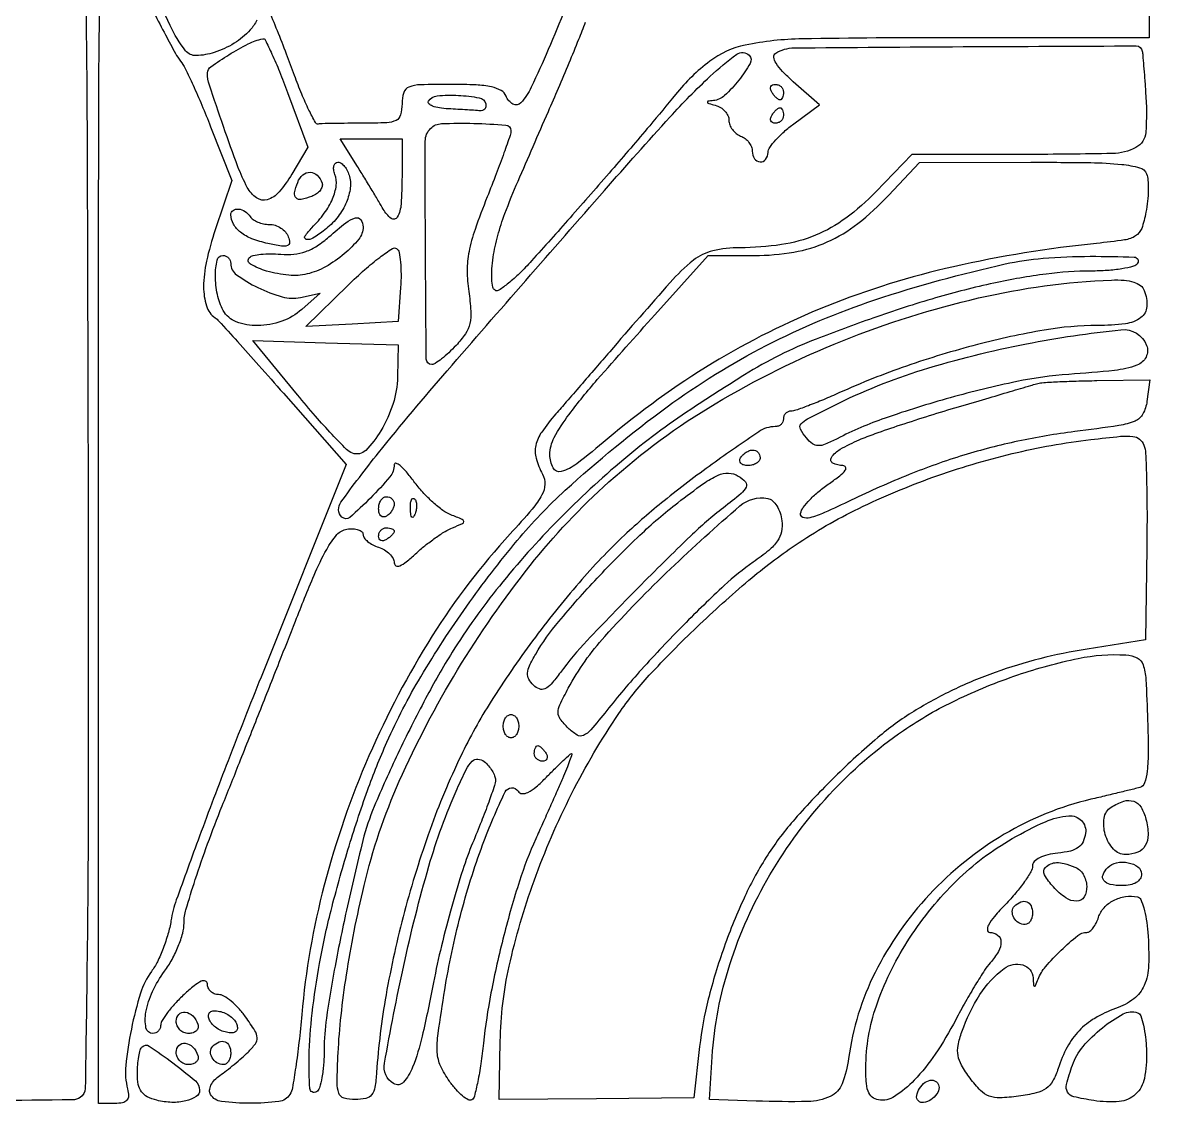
# Model space of a CAD drawing. Extents: x 24 to 1546, y 0 to 2379.
# Drawn here: x 1002.3 to 1147.7, y 577.5 to 716.9 of the extents above; entities that cross this region are included whole.
import ezdxf

# ---------------------------------------------------------------- set-up
doc = ezdxf.new("R2010")
doc.units = 0
doc.header["$MEASUREMENT"] = 0
doc.layers.get('0').update_dxf_attribs({"linetype": 'CONTINUOUS'})

msp = doc.modelspace()

# ---------------------------------------------------------------- linework, layer by layer
for points in [[(669.79548, 1002.302636, -0.00002), (669.596685, 899.530331, -0.000025), (669.388942, 796.915146, -0.198373)], [(1448.971655, 720.569876, -0.000031), (1448.986281, 846.00559, -0.414161)], [(1010.273355, 725.431905, -0.004219), (1010.527159, 705.091334, -0.000483), (1010.668001, 659.258202, -0.000687), (1010.696658, 620.109264, -0.002945), (1010.544183, 596.772065, -0.000817), (1010.307211, 579.916528, -0.252289), (1009.668001, 578.773652, -0.139736), (1008.644128, 578.469337, -0.00019), (987.913413, 578.244391, -0.001588), (964.650721, 578.074686, -0.000976), (937.25, 578.015313, -0.000438), (892.915979, 578.044662, -0.005704), (876.426587, 578.258175, -0.006876)], [(1019.146524, 718.194398, 0.005084), (1020.618222, 715.346321, 0.00418), (1021.896592, 712.980888, 0.037958), (1022.538835, 712, -0.04948), (1023.136553, 711.039625, -0.006749), (1024.154047, 708.902428, -0.00771), (1025.289593, 706.328011, -0.006442), (1026.417484, 703.561455), (1029.142535, 696.622911), (1027.007152, 690.301146, 0.026814), (1025.877978, 686.254759, 0.0541), (1025.513548, 682.967929, 0.075469), (1025.880175, 680.51425, 0.166281), (1026.980812, 679, -0.05468), (1027.463494, 678.574962, -0.000922), (1029.85209, 675.94702, -0.002355), (1032.614564, 672.867426, -0.001563), (1035.756598, 669.309004), (1043.821134, 660.118008), (1032.893235, 632.809004, 0.002795), (1028.660168, 622.056657, 0.003849), (1024.985846, 612.34702, 0.002468), (1022.004375, 604.157157, 0.046094), (1021.320022, 601.5, -0.029845), (1020.936816, 599.783303, -0.021859), (1020.317054, 597.931773, -0.022223), (1019.572645, 596.224439, -0.044795), (1018.811848, 594.969864, 0.083889), (1017.410693, 592.192742, 0.02489), (1016.229262, 587.568065, 0.02464), (1015.513585, 582.866862, 0.089634), (1015.744982, 579.86719, -0.060991), (1015.864906, 578.977237, -0.184371), (1015.657274, 578.412866, -0.166798), (1015.107145, 578.095639, -0.048166), (1014.116631, 578), (1012, 578), (1012, 658.531385, -0.000486), (1012.044843, 704.684691, -0.004137), (1012.256443, 725.393345, -0.002646)], [(1032.359645, 717.234392, -0.063215), (1031.492074, 715.991242, -0.07049), (1029.440595, 714.282554, -0.060622), (1026.889806, 713.104538, -0.069081), (1024.553486, 712.694817, -0.240859), (1023.207897, 713.323453, -0.054313), (1021.215999, 716.554074, -0.017311), (1018.964073, 721.744165, -0.016243)], [(1147, 720), (1147, 715), (1121.401129, 715, 0.00399), (1102.43119, 714.848605, 0.046976), (1095.102899, 714.04038, 0.111049), (1090.543065, 711.977121, 0.06214), (1086.152619, 707.71788, -0.00675), (1082.817257, 703.676207, -0.002378), (1077.928763, 697.968037, -0.002389), (1072.582471, 691.84447, -0.003126), (1067.634206, 686.301427, -0.015399), (1066.093412, 684.699073, -0.024112), (1064.663595, 683.429839, -0.020829), (1063.460449, 682.541305, -0.295157), (1062.95005, 682.530871, -0.212102), (1062.665939, 682.946858, -0.031181), (1062.542049, 683.984255, -0.030675), (1062.548391, 685.302163, -0.021925), (1062.710301, 686.768323, -0.027658), (1063.302071, 689.556616, -0.024344), (1064.218314, 692.386608, -0.011464), (1065.9085, 696.561001, -0.00144), (1069.799268, 705.5, 0.002562), (1071.10122, 708.509648, 0.002048), (1072.474237, 711.765625, 0.00207), (1073.720103, 714.789387, 0.005243), (1074.593333, 717, -0.01826)], [(1071.949339, 718.743446, -0.008891), (1069.789967, 713.465043, -0.008975), (1067.605887, 708.627072, -0.074216), (1066.26724, 706.628482, -0.348636), (1065.259032, 706.464172, -0.175526), (1064.361626, 707.5, 0.178759), (1063.737265, 708.211603, 0.071323), (1062.501667, 708.668833, 0.04136), (1060.515989, 708.92711, 0.011668), (1057.393011, 709, 0.006556), (1053.34691, 708.946945, 0.086854), (1051.889301, 708.652237, 0.226596), (1051.222557, 707.939917, 0.076825), (1051, 706.5, -0.063163), (1050.819917, 705.080151, -0.217022), (1050.25, 704.375, -0.105983), (1049.03969, 704.06277, -0.010324), (1046, 704, 0.001827), (1044.030165, 703.992801, 0.002466), (1042.248437, 703.970987, 0.001671), (1040.754, 703.94032, 0.026775), (1040.25, 703.901233, -0.310799), (1039.866458, 704.096896, -0.010356), (1039.042482, 705.696429, -0.016346), (1038.131145, 707.724719, -0.010245), (1037.192493, 710.151233, 0.004543), (1036.166983, 712.894874, 0.003427), (1034.992209, 715.891345, 0.003464), (1033.849299, 718.692325, 0.007999)], [(330.47682, 18.883074, 0.000013), (445.994116, 18.943074, 0.000017), (561.276547, 19.009838, 0.139128)]]:
    msp.add_lwpolyline(points, format="xyb")
for points in [[(1146.107979, 713.258658, -0.014008), (1146.164735, 712.760156, -0.001051), (1146.278147, 711.400981, -0.001453), (1146.405324, 709.778858, -0.001104), (1146.535643, 708, -0.033842), (1146.552511, 702.832662, -0.262215), (1145.282891, 700.883247, -0.115614), (1142.254647, 700.108616, -0.004965), (1131.182612, 699.994604), (1116.5, 699.989208), (1111.867936, 695.188226, -0.041303), (1108.01802, 691.806519, -0.061986), (1104.129292, 689.608956, -0.0605), (1099.749736, 688.398273, -0.03723), (1094.408329, 688, 0.057538), (1090.936796, 687.599182, 0.111552), (1088.437313, 686.385364, 0.043456), (1085.440614, 683.530717, 0.002942), (1077.688576, 674.637159, -0.000319), (1075.884725, 672.545631, -0.000251), (1073.927274, 670.281237, -0.000254), (1072.105478, 668.178065, -0.000626), (1070.765973, 666.637159, 0.02705), (1068.942937, 664.301522, 0.098277), (1068.191276, 662.585004, 0.123189), (1068.238146, 660.930642, 0.054536), (1069.059248, 658.889294, -0.134034), (1069.355971, 657.592364, -0.114406), (1068.981626, 656.236509, -0.052547), (1067.72623, 654.410154, -0.00868), (1064.88915, 651.205036, 0.04504), (1054.881945, 638.093026, 0.038274), (1046.754599, 622.684432, 0.037984), (1041.014084, 606.083642, 0.042503), (1038.118261, 589.417703, -0.006278), (1037.761958, 585.853633, -0.008628), (1037.346258, 582.660318, -0.005935), (1036.922277, 580.009086, -0.096076), (1036.603646, 579.167703, -0.227642), (1035.179587, 578.255798, -0.030094), (1031.504266, 578.028598, -0.030074), (1027.828638, 578.24409, -0.228489), (1026.406242, 579.151704, -0.161433), (1026.277691, 579.69227, -0.091554), (1026.458469, 580.347425, -0.07404), (1026.918319, 581.020104, -0.055843), (1027.597225, 581.605743, 0.014322), (1028.450016, 582.226024, 0.008174), (1029.44564, 583.021051, 0.008158), (1030.422167, 583.854484, 0.013384), (1031.217719, 584.595003, 0.038396), (1032.160016, 585.674396, 0.179593), (1032.388501, 586.452719, 0.123428), (1032.092856, 587.358572, 0.014424), (1030.899625, 589.140964, 0.030549), (1030.015013, 590.235209, 0.035109), (1029.041209, 591.160158, 0.03769), (1028.119285, 591.810208, 0.13552), (1027.431906, 592, -0.096846), (1026.885389, 592.106858, -0.097402), (1026.420622, 592.411605, -0.098444), (1026.109428, 592.866499, -0.101275), (1026, 593.40121, 0.329501), (1025.749938, 593.739468, 0.185733), (1025.214748, 593.702117, 0.061319), (1024.287081, 593.121236, 0.01736), (1023, 592, 0.018062), (1021.851293, 590.846499, 0.022916), (1020.88125, 589.698022, 0.021819), (1020.171812, 588.687098, 0.143035), (1020, 588.09879, -0.089824), (1019.924024, 587.679287, -0.095294), (1019.70625, 587.32277, -0.099782), (1019.381509, 587.084236, -0.109085), (1019, 587, -0.359675), (1018.112117, 587.733601, -0.094044), (1018.107759, 589.725021, -0.062063), (1018.964483, 592.405868, -0.050631), (1020.5, 595, 0.034419), (1021.456945, 596.503468, 0.028631), (1022.265625, 598.217822, 0.029576), (1022.824396, 599.879561, 0.066408), (1023, 601.195886, -0.071254), (1023.245636, 602.910796, -0.007558), (1024.439974, 606.776527, -0.009209), (1026.024843, 611.35592, -0.007274), (1027.902038, 616.251607, 0.000533), (1030.106056, 621.775713, 0.000329), (1032.68822, 628.280159, 0.00033), (1035.232451, 634.713743, 0.000591), (1037.31171, 640, -0.006084), (1039.706868, 645.898337, -0.027816), (1041.326823, 649.222001, -0.049631), (1042.646687, 651.11723, -0.179802), (1043.909673, 651.819551, -0.045285), (1044.710106, 651.86859, -0.071703), (1045.385966, 651.750848, -0.100924), (1045.837755, 651.494083, -0.216496), (1046, 651.136939, 0.161933), (1046.142948, 650.707133, 0.060759), (1046.5875, 650.242696, 0.052052), (1047.234714, 649.816909, 0.042664), (1048, 649.5, -0.058782), (1048.764766, 649.1541, -0.062103), (1049.4125, 648.644886, -0.069454), (1049.85175, 648.057172, -0.126453), (1050, 647.480361, 0.291162), (1050.227497, 647.12281, 0.213985), (1050.709698, 647.115156, 0.06837), (1051.554828, 647.624362, 0.018013), (1052.75, 648.661699, -0.018224), (1053.949571, 649.701966, -0.015772), (1055.279688, 650.705611, -0.016054), (1056.543269, 651.538467, -0.04384), (1057.5, 652.016098, 0.009279), (1058.784406, 652.550024, 0.333808), (1058.933191, 652.813586, 0.267028), (1058.730358, 653.079121, 0.006862), (1057.284143, 653.66159, -0.066974), (1056.258364, 654.225847, -0.024544), (1054.97479, 655.276038, -0.023811), (1053.66712, 656.575932, -0.02629), (1052.534143, 657.953722, 0.016559), (1051.559462, 659.187156, 0.040583), (1050.744405, 660.00616, 0.104771), (1050.227587, 660.287099, 0.501669), (1050, 660.117357, -0.175575), (1049.429949, 658.544014, -0.022093), (1046.950768, 655.825537, -0.01877), (1044.28448, 653.343165, -0.392921), (1043.286955, 653.379712, -0.368254), (1043.135679, 655.273465, -0.012677), (1047.983502, 661.632928, -0.009561), (1056.80453, 672.195314, -0.001118), (1077, 695.353884, -0.004449), (1085.431672, 704.808094, -0.020488), (1090.582369, 710.033918, -0.03093), (1094.009825, 712.861726, -0.368825), (1095.596767, 712.736566, -0.339079), (1095.734357, 711.696873, -0.036555), (1094.283543, 709.55483, -0.038473), (1092.450892, 707.569051, -0.1641), (1091, 706.915424, 0.014896), (1090.307766, 706.8265, 0.484674), (1090.235697, 706.697847, 0.226293), (1090.402978, 706.547023, 0.008252), (1091.25, 706.310674, -0.073158), (1091.918838, 706.026579, -0.07081), (1092.485938, 705.559385, -0.075812), (1092.868457, 704.986811, -0.109849), (1093, 704.395291, 0.092477), (1093.112007, 703.794873, 0.066761), (1093.440625, 703.196452, 0.065041), (1093.926581, 702.690667, 0.077425), (1094.5, 702.361626, -0.074185), (1095.073431, 702.037471, -0.064359), (1095.559375, 701.545909, -0.06686), (1095.888097, 700.968559, -0.096313), (1096, 700.393011, 0.146555), (1096.283993, 699.444924, 0.233696), (1096.999511, 699.026104, 0.254232), (1097.716485, 699.352754, 0.157115), (1098.027529, 700.25, -0.15064), (1098.238085, 700.883144, -0.028083), (1099.013621, 701.849601, -0.027826), (1100.083875, 702.914252, -0.022275), (1101.345779, 703.94013), (1104.636501, 706.38026), (1101.259836, 709.345011, -0.019902), (1099.876188, 710.660976, -0.054985), (1099.052053, 711.721098, -0.104798), (1098.772959, 712.50482, -0.295828), (1099.010282, 713.006355, -0.136995), (1101.376045, 713.689918, -0.000907), (1123.088269, 713.845613, -0.000484), (1145.316384, 713.943193, -0.37436)], [(1036.304922, 707.972096), (1038.899622, 700.944193), (1036.851035, 697.472096, -0.04243), (1035.211577, 695.165189, -0.145401), (1033.68889, 694.168973, -0.232667), (1032.320283, 694.399145, -0.11439), (1031.128076, 695.760689, -0.033416), (1029.928199, 698.414765, -0.005886), (1028.071723, 703.564304, -0.003509), (1026.255227, 708.916061, -0.085486), (1026.021642, 710.465341, -0.23813), (1026.449176, 711.269854, -0.014753), (1028.770438, 712.808231, -0.021945), (1031.243944, 714.197947, -0.062084), (1033.105111, 714.864693, -0.345697), (1033.42375, 714.712465, -0.006202), (1034.294664, 712.895807, -0.012552), (1035.26657, 710.65676, -0.007688)], [(1100, 708, -0.042167), (1099.967655, 707.617151, -0.061769), (1099.870461, 707.29375, -0.081139), (1099.727648, 707.07446, -0.210953), (1099.559017, 707, -0.151918), (1099.34829, 707.065539, -0.038439), (1099.066025, 707.29375, -0.035638), (1098.768994, 707.617226, -0.029505), (1098.5, 708, -0.082592), (1098.343488, 708.3821, -0.161196), (1098.3746, 708.70625, -0.182303), (1098.586039, 708.921712, -0.108972), (1098.940983, 709, -0.093332), (1099.345238, 708.923877, -0.09642), (1099.688914, 708.70625, -0.099167), (1099.918938, 708.381556, -0.105053)], [(1061.75, 706.5, -0.098178), (1061.76842, 706.126292, -0.13793), (1061.632812, 705.823125, -0.140918), (1061.361844, 705.639306, -0.104312), (1061, 705.6, 0.00801), (1060.430961, 705.647711, 0.001529), (1059.395164, 705.714688, 0.00163), (1058.18546, 705.785236, 0.001499), (1056.940983, 705.85, -0.027307), (1055.804434, 705.968166, -0.05481), (1054.935425, 706.206527, -0.096935), (1054.452055, 706.516683, -0.353911), (1054.409193, 706.853072, -0.237057), (1055.506543, 707.528434, -0.033573), (1058.237823, 707.580499, -0.032881), (1060.924186, 707.273467, -0.294681)], [(1100, 705, -0.105053), (1099.918938, 704.618444, -0.099167), (1099.688914, 704.29375, -0.09642), (1099.345238, 704.076123, -0.093332), (1098.940983, 704, -0.108972), (1098.586039, 704.078288, -0.182303), (1098.3746, 704.29375, -0.161196), (1098.343488, 704.6179, -0.082592), (1098.5, 705, -0.029505), (1098.768994, 705.382774, -0.035638), (1099.066025, 705.70625, -0.038439), (1099.34829, 705.934461, -0.151918), (1099.559017, 706, -0.210953), (1099.727648, 705.92554, -0.081139), (1099.870461, 705.70625, -0.061769), (1099.967655, 705.382849, -0.042167)], [(1065, 703.075558, -0.082801), (1064.894724, 702.444194, -0.003141), (1064.102982, 700.182475, -0.005575), (1063.116272, 697.513895, -0.003889), (1061.946321, 694.524916, 0.011121), (1060.383899, 690.356632, 0.035718), (1059.608021, 687.497423, 0.048279), (1059.370399, 685.057679, 0.037381), (1059.56823, 682.393575, -0.020348), (1059.843104, 679.86212, -0.074281), (1059.713053, 678.256515, -0.091136), (1059.137662, 676.935839, -0.040407), (1057.947595, 675.444217, -0.016596), (1057.007905, 674.508242, -0.0215), (1056.083342, 673.717989, -0.019847), (1055.274854, 673.135228, -0.147267), (1054.825686, 673, -0.411252), (1054.123496, 673.695118, -0.00122), (1054.015121, 687.802095, -0.001691), (1053.989272, 701.701473, -0.198517), (1054.666667, 703.333333, -0.189166), (1056.092359, 703.955502, -0.015629), (1060.217099, 703.981551, -0.012812), (1064.354532, 703.772174, -0.392072)], [(1051, 697.166667, -0.016345), (1050.883241, 693.595951, -0.113838), (1050.383593, 691.934192, -0.454193), (1049.603815, 691.776651, -0.101392), (1048.589259, 692.944241, 0.005324), (1048.021937, 693.926104, 0.001762), (1047.168939, 695.355236, 0.001754), (1046.212117, 696.932996, 0.001992), (1045.283725, 698.438315), (1043.067451, 702), (1047.033725, 702), (1051, 702)], [(1044.252607, 697.142033, -0.10574), (1044.327735, 695.47664, -0.067212), (1043.752243, 693.615161, -0.061359), (1042.624511, 691.802834, -0.058196), (1041.072592, 690.281803, -0.026294), (1039.564528, 689.235604, -0.185296), (1038.702903, 689.072131, -0.544655), (1038.529125, 689.48966, -0.045616), (1039.43512, 690.577977, 0.038215), (1041.021762, 692.427636, 0.056412), (1042.083254, 694.28196, 0.068714), (1042.557474, 695.995488, 0.125449), (1042.389425, 697.427558, -0.054407), (1042.230713, 698.029741, -0.097882), (1042.254189, 698.538095, -0.145834), (1042.449918, 698.871448, -0.189794), (1042.77638, 699, -0.159039), (1043.191132, 698.864653, -0.067232), (1043.618544, 698.454222, -0.05704), (1043.99343, 697.85286, -0.046962)], [(1146.641263, 697.49247, -0.073093), (1146.822185, 696.685232, -0.021884), (1146.861103, 695.421806, -0.021432), (1146.780644, 693.982056, -0.021694), (1146.577301, 692.560356, -0.037996), (1146.023092, 690.488718, -0.169499), (1145.250308, 689.519606, -0.105209), (1143.834546, 688.999311, -0.010405), (1140.217422, 688.556828, 0.030494), (1121.846485, 685.55658, 0.039532), (1105.556149, 680.483852, 0.0414), (1090.880116, 673.145739, 0.039311), (1077.340508, 663.377366, -0.011393), (1073.448865, 660.225291, -0.099212), (1071.46495, 659.241812, -0.350638), (1070.421753, 659.69775, -0.121662), (1070, 661.405386, -0.125006), (1070.558254, 663.603403, -0.036593), (1072.455757, 666.559885, -0.018931), (1076.093315, 671.043363, -0.003136), (1083.475773, 679.363749), (1090.337309, 687), (1096.267526, 687, 0.04264), (1101.350524, 687.43427, 0.062732), (1105.63319, 688.739171, 0.06104), (1109.541401, 691.097756, 0.037911), (1113.5, 694.7174), (1117.5, 698.974177), (1131.781385, 698.987088, -0.003606), (1139.470874, 698.938588, -0.021685), (1143.461397, 698.711358, -0.040836), (1145.758289, 698.288952, -0.239659)], [(1040.729764, 696.310707, -0.154853), (1040.736363, 695.855143, -0.09231), (1040.485233, 695.369069, -0.076172), (1040.017218, 694.926227, -0.059899), (1039.399136, 694.599669, -0.039065), (1038.049304, 694.199333, -0.254177), (1037.393354, 694.393354, -0.254177), (1037.199333, 695.049304, -0.039065), (1037.599669, 696.399136, -0.120168), (1038.26522, 697.360383, -0.190831), (1039.193692, 697.698128, -0.189413), (1040.106869, 697.309203, -0.118556)], [(1031.5, 692, 0.106804), (1031.869062, 691.616623, 0.051141), (1032.475222, 691.29375, 0.04742), (1033.20465, 691.074119, 0.049465), (1033.952028, 691, -0.078601), (1034.698429, 690.881935, -0.065259), (1035.425302, 690.536098, -0.066697), (1036.023369, 690.024512, -0.091144), (1036.392034, 689.420759, -0.086323), (1036.54428, 688.646625, -0.329525), (1036.277376, 688.268516, -0.121244), (1035.518431, 688.209062, -0.012627), (1033.749023, 688.546391, -0.038955), (1031.729004, 689.152511, -0.073766), (1030.254635, 689.990122, -0.097141), (1029.351947, 691.033538, -0.125432), (1029.015313, 692.25, -0.251955), (1029.295737, 692.797677, -0.177896), (1029.978932, 692.973458, -0.11906), (1030.843459, 692.670283, -0.111188)], [(1046, 690.674314, -0.172048), (1045.444939, 689.108959, -0.047425), (1043.586936, 687.216825, -0.046844), (1041.188522, 685.554407, -0.070274), (1038.819398, 684.629605, -0.081645), (1036.448026, 684.465913, -0.046203), (1033.610568, 685.000879, -0.060042), (1031.531973, 685.87634, -0.494709), (1031.414949, 686.748282, -0.146338), (1031.88169, 687.000113, -0.025759), (1032.8776, 687.153348, -0.025994), (1034.102137, 687.213625, -0.020791), (1035.421986, 687.155028, 0.046975), (1037.12383, 687.16854, 0.061633), (1038.637554, 687.514883, 0.057869), (1040.091652, 688.241935, 0.035507), (1041.618349, 689.403123, -0.014663), (1043.779599, 691.193809, -0.095341), (1045.031588, 691.833675, -0.320354), (1045.708254, 691.596076, -0.154478)], [(1050.814136, 682.885864), (1050.5, 678.5), (1044.578729, 678.194986), (1038.657458, 677.889972), (1044.078729, 683.194986, -0.012468), (1046.215575, 685.184172, -0.019933), (1048.146654, 686.761249, -0.01483), (1049.761378, 687.902623, -0.318103), (1050.314136, 687.885864, -0.185206), (1050.614565, 687.404814, -0.023086), (1050.796843, 686.163782, -0.024693), (1050.875029, 684.610451, -0.018106)], [(1029, 685.985302, 0.240998), (1029.749084, 684.521437, 0.042513), (1032.481078, 682.884291, 0.044447), (1035.610901, 681.684528, 0.121902), (1037.959452, 681.603205), (1040.5, 682.139376), (1038.139216, 680.069688, -0.094607), (1035.55387, 678.55094, -0.082456), (1032.460542, 677.994618, -0.093577), (1029.696651, 678.47819, -0.181862), (1028.035184, 679.934259, -0.070864), (1027.290203, 681.975747, -0.050902), (1027.031323, 684.392866, -0.056391), (1027.248064, 686.397854, -0.351053), (1028, 687, -0.100539), (1028.381617, 686.922481, -0.098285), (1028.70625, 686.701932, -0.097584), (1028.923712, 686.372572, -0.097557)], [(1145.5, 686, -0.193363), (1144.969841, 685.609206, -0.021973), (1143.484429, 685.29375, -0.024015), (1141.610411, 685.072913, -0.017322), (1139.506359, 685, 0.033097), (1133.754458, 684.618841, 0.020081), (1127.033605, 683.447878, 0.017982), (1119.557539, 681.549963, 0.013614), (1111.5, 678.952915, 0.007191), (1104.193168, 676.257456, 0.024243), (1099.53678, 674.198852, 0.023374), (1095.015957, 671.661273, 0.006331), (1088.107747, 667.22469, 0.028873), (1079.483436, 660.78637, 0.023894), (1071.068739, 652.997628, 0.024065), (1063.507547, 644.516415, 0.03089), (1057.450307, 636, 0.017294), (1054.032232, 630.056262, 0.011137), (1050.467581, 622.951557, 0.010541), (1047.434496, 616.190115, 0.03974), (1045.969944, 611.787747, 0.005631), (1043.86831, 602.830309, 0.009092), (1042.304604, 595.156112, 0.010188), (1041.287847, 588.952409, 0.035534), (1041, 584.907228, -0.019423), (1040.926969, 583.027942, -0.026303), (1040.70625, 581.343312, -0.025303), (1040.389622, 580.01184, -0.18537), (1040, 579.5, -0.56412), (1039.160542, 579.930293, -0.023692), (1039.068238, 584.028488, -0.023022), (1039.464429, 589.60784, -0.014983), (1040.410193, 596, -0.018043), (1041.883222, 602.812808, -0.011545), (1044.059783, 610.613313, -0.011583), (1046.570021, 618.229971, -0.019636), (1049.064985, 624.462196, -0.029322), (1053.42234, 632.858783, -0.019691), (1059.318571, 641.923599, -0.019821), (1065.809715, 650.361883, -0.033441), (1071.97172, 656.816628, -0.027378), (1085.051408, 667.54592, -0.03924), (1097.800211, 675.42936, -0.038723), (1111.754508, 681.295731, -0.025725), (1128.5, 685.914345, -0.034708), (1133.354291, 686.639535, -0.018469), (1139.426892, 686.894567, -0.011297), (1145.07725, 686.795373, -0.573965)], [(1146.361626, 682.5, -0.106573), (1146.682705, 680.432446, -0.221277), (1145.925923, 679.026574, -0.130026), (1143.932246, 678.223697, -0.03107), (1140.335831, 678, 0.042913), (1133.498155, 677.412073, 0.020826), (1124.917863, 675.554608, 0.019971), (1115.80011, 672.786288, 0.021944), (1107.220365, 669.373425, -0.006358), (1105.1274, 668.464359, -0.008529), (1103.206577, 667.697194, -0.006226), (1101.587486, 667.105306, -0.084708), (1100.970365, 667, 0.102155), (1100.600079, 666.923549, 0.098625), (1100.285045, 666.70625, 0.097181), (1100.07397, 666.381684, 0.096007), (1100, 666, -0.104631), (1099.919269, 665.618438, -0.099094), (1099.690132, 665.29375, -0.096533), (1099.347796, 665.076139, -0.093713), (1098.945131, 665, 0.149671), (1096.834753, 664.353798, 0.007519), (1090.849927, 660.177016, 0.013041), (1084.68279, 655.484538, 0.019756), (1079.597434, 651.060038, 0.026182), (1073.750227, 644.943874, 0.018223), (1067.785665, 637.47878, 0.018343), (1062.453589, 629.701667, 0.029193), (1058.545326, 622.647779, 0.026068), (1054.600857, 613.198848, 0.02085), (1051.322929, 602.663421, 0.020947), (1048.950825, 591.957969, 0.027321), (1047.734543, 582, -0.023539), (1047.514786, 580.080342, -0.12621), (1047.096455, 579.123454, -0.173828), (1046.343348, 578.647776, -0.054837), (1045, 578.5, -0.068744), (1043.552833, 578.699913, -0.240541), (1042.88231, 579.320396, -0.093952), (1042.658115, 580.669522, -0.006655), (1042.796035, 584.5, -0.014813), (1043.176789, 589.314341, -0.011308), (1043.868089, 594.554676, -0.010572), (1044.855388, 600.141277, -0.008959), (1046.12854, 606, -0.046675), (1050.652342, 619.417706, -0.031635), (1058.130987, 633.722901, -0.031377), (1067.463877, 647.141957, -0.042375), (1077.591109, 657.901634, -0.048362), (1091.243541, 667.946473, -0.038885), (1107.586616, 676.042456, -0.038714), (1125.073946, 681.544451, -0.046615), (1142.143011, 683.850168, -0.028127), (1143.776435, 683.825447, -0.059665), (1145.016681, 683.586203, -0.083597), (1145.876395, 683.142385, -0.141184)], [(1050.424759, 671.399797, -0.07304), (1049.854857, 667.959633, -0.056006), (1048.292528, 664.478798, -0.062847), (1046.335363, 661.953422, -0.296336), (1044.626901, 661.589677, -0.105897), (1043.868279, 662.083905, -0.006775), (1042.017682, 663.996885, -0.009677), (1039.870576, 666.367703, -0.00704), (1037.571729, 669.083236), (1031.817799, 676.077463), (1041.158899, 675.788731), (1050.5, 675.5)], [(1146.657204, 675.450928, -0.21156), (1146.581311, 673.951274, -0.188712), (1145.412485, 672.904799, -0.063027), (1142.54682, 672.229891, -0.009508), (1136.659968, 671.720011, 0.03494), (1129.98448, 670.798111, 0.015982), (1121.43462, 668.714445, 0.015971), (1113.049908, 666.093645, 0.035606), (1106.912812, 663.454913, -0.019703), (1105.365484, 662.730525, -0.106048), (1104.457352, 662.558565, -0.156021), (1103.738487, 662.80778, -0.058771), (1102.958087, 663.550502, -0.050849), (1102.194966, 664.687503, -0.306987), (1102.266464, 665.358174, -0.098415), (1103.086576, 666.011499, -0.003953), (1106.5, 667.739296, -0.039625), (1117.877361, 672.302855, -0.028139), (1131.216124, 675.65188, -0.020776), (1143.363597, 677.465175, -0.340019)], [(1146.704658, 668.25, -0.091306), (1146.179913, 666.632035, -0.171348), (1145.172904, 665.72051, -0.062614), (1143.102995, 665.144957, -0.004909), (1137.420448, 664.365453, 0.020611), (1130.133162, 663.131626, 0.022236), (1123.157289, 661.325082, 0.021387), (1116.134624, 658.835881, 0.0165), (1108.702735, 655.549039, -0.006967), (1105.265087, 653.949669, -0.041429), (1103.398798, 653.292181, -0.149276), (1102.50982, 653.328162, -0.37191), (1102.209658, 653.850148, -0.114364), (1102.546317, 654.608107, -0.02932), (1103.420584, 655.636949, -0.0283), (1104.584516, 656.723952, -0.02542), (1105.904805, 657.714832, 0.015979), (1107.244036, 658.680963, 0.06566), (1107.948224, 659.388876, 0.28419), (1107.987436, 659.78833, 0.286165), (1107.647883, 660, -0.119376), (1106.363101, 660.311179, -0.44103), (1106.169649, 661.024576, -0.12374), (1107.303204, 662.099017, -0.026562), (1109.75, 663.309123, -0.016638), (1111.774592, 664.101171, -0.004464), (1115.042187, 665.222986, -0.004518), (1118.779297, 666.431395, -0.004658), (1122.5, 667.559516, 0.00028), (1126.020723, 668.593434, 0.000398), (1129.15, 669.517009, 0.000221), (1131.794033, 670.300929, 0.005832), (1132.5, 670.519571, -0.061228), (1133.181625, 670.650446, -0.003966), (1135.199112, 670.770552, -0.005733), (1137.61274, 670.867303, -0.00424), (1140.28421, 670.921053), (1147.068421, 671)], [(1146.322106, 662.602989, -0.081253), (1146.528462, 661.606811, -0.003772), (1146.648106, 658.146829, -0.006166), (1146.708713, 654.02126, -0.00438), (1146.679095, 649.394843), (1146.5, 637.583707), (1139, 636.401744, 0.022558), (1132.943701, 635.165129, 0.024648), (1127.203404, 633.415746, 0.02529), (1121.801753, 631.159482, 0.026743), (1116.758635, 628.406288, 0.038154), (1112.116954, 625.025817, 0.017681), (1106.609907, 619.986382, 0.017685), (1101.469456, 614.566923, 0.037899), (1097.993421, 609.974018, 0.034516), (1095.034703, 604.597673, 0.023234), (1092.384989, 598.107746, 0.023215), (1090.345546, 591.389891, 0.034099), (1089.240083, 585.320037), (1088.5, 578.738426), (1076, 578.619213), (1063.5, 578.5), (1063.619566, 586, -0.051172), (1064.765758, 595.652214, -0.031681), (1067.966141, 606.625038, -0.030206), (1072.792659, 617.805452, -0.031849), (1078.857257, 628.118258, -0.038251), (1082.773773, 633.044135, -0.014987), (1088.872536, 639.231626, -0.015133), (1095.568592, 645.252876, -0.026345), (1101.516539, 649.769326, -0.036075), (1109.670774, 654.488586, -0.027329), (1119.203921, 658.495384, -0.026718), (1129.387523, 661.532274, -0.029561), (1139.5, 663.344125, -0.00495), (1143.322648, 663.759683, -0.051696), (1144.898436, 663.75194, -0.146344), (1145.754923, 663.390996, -0.129447)], [(1097, 661, -0.153634), (1096.879982, 660.618621, -0.097988), (1096.542039, 660.29375, -0.080552), (1096.037096, 660.074545, -0.062283), (1095.440983, 660, -0.066118), (1094.889346, 660.073267, -0.138808), (1094.521475, 660.29375, -0.191142), (1094.392057, 660.620352, -0.139169), (1094.5, 661, -0.06081), (1094.806203, 661.382515, -0.051032), (1095.2129, 661.70625, -0.053229), (1095.653442, 661.926698, -0.089642), (1096.059017, 662, -0.105429), (1096.418051, 661.923444, -0.099231), (1096.723586, 661.70625, -0.096318), (1096.928382, 661.381732, -0.092995)], [(1092.284783, 654.575599, 0.027191), (1088.069177, 650.935837, 0.006152), (1081.335457, 644.289137, 0.006017), (1074.777617, 637.493136, 0.029432), (1071.351768, 633.398356, -0.018678), (1070.166641, 631.918311, -0.105232), (1069.364237, 631.310136, -0.2025), (1068.654608, 631.282251, -0.101623), (1067.88209, 631.769677, -0.076017), (1067.284214, 632.550243, -0.144635), (1067.11721, 633.316426, -0.094378), (1067.372645, 634.273306, -0.021113), (1068.173259, 635.769677, -0.041052), (1071.130387, 639.950981, -0.013984), (1076.069188, 645.518998, -0.014311), (1081.549213, 651.034511, -0.025226), (1086.420351, 655.217694, -0.008901), (1089.722063, 657.682742, -0.052055), (1091.600651, 658.757106, -0.111039), (1092.958531, 659.024332, -0.132426), (1094.205133, 658.652088, -0.071785), (1095.109014, 657.895656, -0.301381), (1095.206468, 657.229223, -0.110369), (1094.555739, 656.390928, -0.00825)], [(1050, 655.059017, -0.089642), (1049.926698, 654.653442, -0.053229), (1049.70625, 654.2129, -0.051032), (1049.382515, 653.806203, -0.06081), (1049, 653.5, -0.139169), (1048.620352, 653.392057, -0.191142), (1048.29375, 653.521475, -0.138808), (1048.073267, 653.889346, -0.066118), (1048, 654.440983, -0.062283), (1048.074545, 655.037096, -0.080552), (1048.29375, 655.542039, -0.097988), (1048.618621, 655.879982, -0.153634), (1049, 656, -0.092995), (1049.381732, 655.928382, -0.096318), (1049.70625, 655.723586, -0.099231), (1049.923444, 655.418051, -0.105429)], [(1052.683114, 653.8125, -0.054073), (1052.461564, 653.395823, -0.470617), (1052.279315, 653.37858, -0.168741), (1052.137993, 653.670344, -0.018894), (1052.078947, 654.416667, -0.028489), (1052.089945, 655.112848, -0.077125), (1052.200665, 655.592839, -0.208169), (1052.385309, 655.77538, -0.296942), (1052.604167, 655.729167, -0.126455), (1052.797407, 655.402231, -0.060344), (1052.876576, 654.916927, -0.05415), (1052.839148, 654.359369, -0.051402)], [(1099.799958, 652.912071, -0.079554), (1099.739823, 651.501997, -0.10086), (1099.230287, 650.304967, -0.069529), (1098.123772, 649.09874, -0.020913), (1096.133392, 647.592441, 0.035827), (1092.403144, 644.590485, 0.010726), (1087.164822, 639.503813, 0.011075), (1081.771487, 633.789233, 0.016126), (1077.297507, 628.5, -0.00851), (1075.268309, 626.025585, -0.110987), (1074.324771, 625.314467, -0.247692), (1073.488396, 625.36541, -0.057754), (1072.341954, 626.258526, -0.036582), (1071.335512, 627.404973, -0.164199), (1071.057022, 628.24021, -0.110556), (1071.287927, 629.254307, -0.012476), (1072.360665, 631.371129, -0.059723), (1077.057994, 638.044917, -0.019295), (1085.496871, 646.727002, -0.012253), (1094.414105, 654.812376, -0.228611), (1097.97981, 655.770516, -0.137372), (1098.583743, 655.471281, -0.067785), (1099.141557, 654.812206, -0.059424), (1099.572273, 653.916683, -0.053412)], [(1050, 651.559017, -0.151918), (1049.934461, 651.34829, -0.038439), (1049.70625, 651.066025, -0.035638), (1049.382774, 650.768994, -0.029505), (1049, 650.5, -0.082592), (1048.6179, 650.343488, -0.161196), (1048.29375, 650.3746, -0.182303), (1048.078288, 650.586039, -0.108972), (1048, 650.940983, -0.093332), (1048.076123, 651.345238, -0.09642), (1048.29375, 651.688914, -0.099167), (1048.618444, 651.918938, -0.105053), (1049, 652, -0.042167), (1049.382849, 651.967655, -0.061769), (1049.70625, 651.870461, -0.081139), (1049.92554, 651.727648, -0.210953)], [(1146.790697, 627.234232, -0.007871), (1146.868383, 623.233065, -0.029822), (1146.728488, 620.73546, -0.048747), (1146.395986, 619.198064, -0.254597), (1145.790697, 618.620708, -0.005669), (1145.015441, 618.421228, -0.000797), (1143.410392, 618.030293, -0.00091), (1141.508966, 617.574038, -0.000773), (1139.5, 617.099122, 0.076828), (1128.37062, 612.602905, 0.070583), (1118.750886, 604.851853, 0.071629), (1111.782912, 594.852769, 0.083612), (1108.379654, 583.802695, -0.060475), (1107.531371, 580.518024, -0.193292), (1106.008931, 578.901428, -0.104863), (1103.144236, 578.247135, -0.012065), (1096.5, 578.3039), (1090.5, 578.5), (1090.853171, 584, -0.06201), (1093.110937, 595.868491, -0.054589), (1098.264215, 607.379763, -0.053719), (1105.887027, 617.675457, -0.055933), (1115.434512, 625.954943, -0.039132), (1122.19176, 629.863601, -0.029733), (1130.119592, 633.092235, -0.030414), (1137.877226, 635.209907, -0.066809), (1144, 635.653096, -0.099782), (1145.440951, 635.269669, -0.200562), (1146.19974, 634.397431, -0.066563), (1146.554032, 632.526533, -0.004767)], [(1066, 626.5, -0.064853), (1065.925306, 625.926543, -0.082425), (1065.70625, 625.440625, -0.098894), (1065.381354, 625.115568, -0.148195), (1065, 625, -0.148195), (1064.618646, 625.115568, -0.098894), (1064.29375, 625.440625, -0.082425), (1064.074694, 625.926543, -0.064853), (1064, 626.5, -0.064853), (1064.074694, 627.073457, -0.082425), (1064.29375, 627.559375, -0.098894), (1064.618646, 627.884432, -0.148195), (1065, 628, -0.148195), (1065.381354, 627.884432, -0.098894), (1065.70625, 627.559375, -0.082425), (1065.925306, 627.073457, -0.064853)], [(1069.5, 623, -0.082592), (1069.656512, 622.6179, -0.161196), (1069.6254, 622.29375, -0.182303), (1069.413961, 622.078288, -0.108972), (1069.059017, 622, -0.093332), (1068.654762, 622.076123, -0.09642), (1068.311086, 622.29375, -0.099167), (1068.081062, 622.618444, -0.105053), (1068, 623, -0.042167), (1068.032345, 623.382849, -0.061769), (1068.129539, 623.70625, -0.081139), (1068.272352, 623.92554, -0.210953), (1068.440983, 624, -0.151918), (1068.65171, 623.934461, -0.038439), (1068.933975, 623.70625, -0.035638), (1069.231006, 623.382774, -0.029505)], [(1063, 619.608619, -0.081428), (1062.877815, 618.863328, -0.005084), (1062.141119, 616.748221, -0.007404), (1061.196121, 614.238668, -0.005421), (1060.07615, 611.481063, 0.021569), (1058.806459, 608.04015, 0.009209), (1057.394164, 603.340923, 0.009092), (1056.069827, 598.267763, 0.011813), (1055.051816, 593.573143, -0.008537), (1053.594258, 586.632275, -0.038002), (1052.364256, 582.656444, -0.089407), (1051.174773, 580.735099, -0.362677), (1049.912222, 580.55425, -0.307738), (1048.745985, 583.164796, -0.008863), (1051.221212, 595.718878, -0.017633), (1054.451549, 608.49471, -0.033401), (1058.087582, 618.465088, -0.011882), (1059.244425, 620.920885, -0.080981), (1060.026214, 622.003088, -0.218841), (1060.754517, 622.271163, -0.154852), (1061.573847, 621.938712, -0.042635), (1062.119528, 621.401108, -0.03962), (1062.581068, 620.766012, -0.042082), (1062.89896, 620.132566, -0.095541)], [(1071.61879, 619.75, -0.001641), (1070.93584, 618.187723, -0.00073), (1070.0259, 616.132812, -0.000723), (1069.056428, 613.960533, -0.000978), (1068.173449, 612, 0.029085), (1066.095087, 606.592966, 0.014703), (1064.081308, 599.57435, 0.014597), (1062.431563, 592.225146, 0.022025), (1061.466873, 585.736098, -0.01028), (1061.139092, 583.10837, -0.015038), (1060.73386, 580.812847, -0.010384), (1060.30628, 578.949576, -0.195143), (1059.958481, 578.47434, -0.273152), (1059.516254, 578.465371, -0.045523), (1058.787528, 578.968209, -0.039052), (1057.947196, 579.788036, -0.025232), (1057.103452, 580.854714, -0.047259), (1055.963995, 582.82499, -0.094783), (1055.536775, 584.564133, -0.047966), (1055.644489, 587.01171, -0.005181), (1056.492718, 592.616472, -0.023506), (1058.498984, 602.142949, -0.02484), (1061.362121, 611.261594, -0.024935), (1064.261418, 618.047674, -0.59076), (1065.919289, 618.130593, 0.249606), (1066.431892, 617.831622, 0.126391), (1067.183228, 617.993853, 0.062839), (1068.215905, 618.684718, 0.019915), (1069.568305, 619.957194, -0.003762), (1070.711005, 621.104155, -0.005832), (1071.716194, 622.075099, -0.002108), (1072.591452, 622.894078, -0.162127), (1072.76342, 622.972222, -0.54501), (1072.828956, 622.890822, -0.005292), (1072.535846, 622.037153, -0.010763), (1072.140048, 620.994652, -0.006114)], [(1146.575091, 614.556835, -0.054987), (1146.848852, 612.556922, -0.137651), (1146.491223, 611.141022, -0.169607), (1145.517637, 610.29776, -0.094725), (1143.960035, 610, -0.211927), (1142.411699, 610.687129, -0.110779), (1141.352706, 612.559252, -0.111758), (1141.199894, 614.691677, -0.217116), (1142.114653, 616.092021, -0.062648), (1143.728152, 616.850482, -0.162859), (1144.995577, 616.839588, -0.175401), (1145.940547, 616.077382, -0.074858)], [(1138.819551, 612.75, -0.075029), (1138.489427, 611.647186, -0.127529), (1137.877036, 610.911697, -0.098739), (1136.861825, 610.451077, -0.033257), (1135.25, 610.186642, 0.035183), (1133.94763, 609.967826, 0.059179), (1132.909494, 609.582963, 0.080093), (1132.230346, 609.084572, 0.196956), (1132, 608.522491, -0.133785), (1131.800823, 607.791424, -0.020594), (1130.977065, 606.51515, -0.021751), (1129.851027, 605.057775, -0.017357), (1128.517666, 603.585849, 0.014972), (1127.115945, 602.053209, 0.050568), (1126.339645, 600.94207, 0.148177), (1126.198563, 600.294646, 0.391071), (1126.517666, 600, -0.167259), (1127.522785, 599.654094, -0.227089), (1127.943712, 598.807262, -0.13256), (1127.619319, 597.530952, -0.055478), (1126.575274, 596.078741, 0.039625), (1125.842982, 595.125302, 0.007591), (1124.68192, 593.275699, 0.008047), (1123.391228, 591.069251, 0.007332), (1122.130492, 588.753425, -0.026417), (1119.511071, 584.350602, -0.044371), (1116.813575, 581.002511, -0.055922), (1114.282544, 578.904226, -0.18572), (1112.206363, 578.454742, -0.13825), (1111.388582, 578.828615, -0.134781), (1110.876793, 579.577848, -0.071825), (1110.62786, 580.88681, -0.017108), (1110.604926, 583.109854, -0.08187), (1112.109224, 591.048415, -0.056382), (1116.208795, 599.25483, -0.05464), (1122.223188, 606.615069, -0.064027), (1129.403095, 612.057824, -0.025424), (1133.660974, 614.220241, -0.086642), (1136.665869, 614.975453, -0.220584), (1138.289926, 614.362595, -0.233305)], [(1137.418213, 608.393011, -0.171046), (1138.500246, 607.471929, -0.118783), (1138.963942, 605.919783, -0.148283), (1138.629137, 604.555048, -0.264898), (1137.654988, 604, -0.154607), (1136.276466, 604.436697, -0.053235), (1134.685359, 605.832039, -0.056157), (1133.53968, 607.395833, -0.338478), (1133.664485, 608.331152, -0.089711), (1134.3327, 608.794662, -0.103122), (1135.088843, 608.965335, -0.071876), (1136.05751, 608.841623, -0.023974)], [(1146, 607.5, -0.140575), (1145.822179, 606.88002, -0.118484), (1145.333333, 606.4, -0.088208), (1144.543379, 606.09863, -0.04716), (1143.5, 606, -0.050018), (1141.981608, 606.152274, -0.178078), (1141.163032, 606.656815, -0.268587), (1141.055946, 607.410269, -0.100787), (1141.666667, 608.333333, -0.147767), (1142.806903, 608.944436, -0.097448), (1144.305075, 608.950869, -0.112056), (1145.541529, 608.408803, -0.237956)], [(1146.815794, 600.002492, -0.025051), (1146.911063, 595.770804, -0.093238), (1146.348757, 593.177456, -0.132298), (1145.011696, 591.463635, -0.074694), (1142.677805, 590.200456, 0.045998), (1140.001141, 588.943909, 0.069083), (1137.979996, 587.346642, 0.068688), (1136.462596, 585.251891, 0.044897), (1135.299092, 582.5, -0.047496), (1134.612085, 580.898317, -0.115391), (1133.759895, 579.945831, -0.094161), (1132.459803, 579.359964, -0.025089), (1130.2168, 578.939175, -0.022785), (1127.820469, 578.723609, -0.100031), (1126.424112, 578.942145, -0.112672), (1125.308243, 579.671698, -0.032692), (1123.972123, 581.251576, -0.028219), (1122.883247, 582.912775, -0.087901), (1122.428139, 584.165611, -0.093209), (1122.444655, 585.456576, -0.034202), (1122.928028, 587.223385, -0.058511), (1125.243781, 591.989118, -0.08877), (1128.363842, 595.363327, -0.235943), (1130.759638, 595.809258, -0.321264), (1132.078947, 594.143011, 0.006878), (1132.135955, 593.221269, 0.331218), (1132.250561, 593.089332, 0.362776), (1132.398209, 593.166223, 0.007415), (1132.731049, 594, -0.086381), (1133.674869, 595.584151, -0.024104), (1135.666241, 597.688374, -0.020096), (1137.802095, 599.57896, -0.172782), (1138.984134, 600, 0.172859), (1139.365722, 600.135985, 0.057147), (1139.786877, 600.568619, 0.048909), (1140.179555, 601.19489, 0.038762), (1140.4796, 601.935725, -0.109291), (1141.192317, 603.166062, -0.087201), (1142.412125, 604.101215, -0.083449), (1143.930754, 604.593691, -0.087661), (1145.5, 604.550056, -0.244615), (1145.907383, 604.218944, -0.031724), (1146.299015, 603.129441, -0.031118), (1146.62208, 601.680871, -0.021157)], [(1132, 602.5, -0.06085), (1131.929934, 601.926402, -0.079459), (1131.723586, 601.440625, -0.097386), (1131.417907, 601.1154, -0.156819), (1131.059017, 601, -0.139398), (1130.230079, 601.235684, -0.123736), (1129.603969, 601.880661, -0.139481), (1129.401415, 602.683432, -0.191124), (1129.693853, 603.36052, -0.094876), (1130.508765, 603.913511, -0.1934), (1131.269246, 603.932483, -0.202875), (1131.806289, 603.424643, -0.103624)], [(1024.770833, 588.1875, -0.134046), (1024.795817, 587.735738, -0.144529), (1024.585286, 587.348828, -0.119977), (1024.158616, 587.089234, -0.077096), (1023.583333, 587, -0.099038), (1022.979073, 587.120875, -0.097945), (1022.465104, 587.465104, -0.097945), (1022.120875, 587.979073, -0.099038), (1022, 588.583333, -0.190724), (1022.346973, 589.459866, -0.244413), (1023.153639, 589.742973, -0.165501), (1024.122932, 589.250696, -0.113253)], [(1029.782302, 588.154497, -0.100052), (1029.848978, 587.610673, -0.215807), (1029.65014, 587.248889, -0.158392), (1029.183, 587.089408, -0.05162), (1028.448034, 587.154497, -0.061282), (1027.733074, 587.386587, -0.053155), (1027.057674, 587.79375, -0.055874), (1026.520093, 588.305054, -0.094625), (1026.217698, 588.845503, -0.100052), (1026.151022, 589.389327, -0.215807), (1026.34986, 589.751111, -0.158392), (1026.817, 589.910592, -0.05162), (1027.551966, 589.845503, -0.061282), (1028.266926, 589.613413, -0.053155), (1028.942326, 589.20625, -0.055874), (1029.479907, 588.694946, -0.094625)], [(1146.642707, 584.644924, -0.054787), (1146.371817, 581.224895, -0.160173), (1145.23912, 579.181493, -0.166801), (1143.150425, 578.25765, -0.060623), (1139.869827, 578.373235, -0.017696), (1137.31056, 578.869959, -0.203211), (1136.498507, 579.459623, -0.204189), (1136.359783, 580.451642, -0.017883), (1137.126137, 582.931991, -0.092432), (1138.492586, 585.319823, -0.047439), (1140.972382, 587.73347, -0.046704), (1143.651722, 589.503229, -0.204826), (1145.5, 589.663194, -0.233432), (1145.897858, 589.272449, -0.027976), (1146.24817, 588.053418, -0.028641), (1146.515271, 586.465286, -0.019737)], [(1029, 584.5, -0.06085), (1028.929934, 583.926402, -0.079459), (1028.723586, 583.440625, -0.097386), (1028.417907, 583.1154, -0.156819), (1028.059017, 583, -0.139398), (1027.230079, 583.235684, -0.123736), (1026.603969, 583.880661, -0.139481), (1026.401415, 584.683432, -0.191124), (1026.693853, 585.36052, -0.094876), (1027.508765, 585.913511, -0.1934), (1028.269246, 585.932483, -0.202875), (1028.806289, 585.424643, -0.103624)], [(1024.999971, 579.718615, -0.25374), (1024.549671, 578.888347, -0.086102), (1023.244382, 578.328662, -0.065855), (1021.429252, 578.143296, -0.054092), (1019.497764, 578.411205, -0.054511), (1018.279313, 578.86264, -0.120377), (1017.527572, 579.500118, -0.112874), (1017.126074, 580.441693, -0.044596), (1017, 581.852385, -0.020133), (1017.045223, 582.975033, -0.024319), (1017.181071, 584.021042, -0.024039), (1017.377143, 584.874391, -0.128572), (1017.616412, 585.283078, -0.358526), (1018.539338, 585.372789, -0.013555), (1021.568047, 583.216454, -0.015487), (1024.458598, 580.894281, -0.21916)], [(1024.770833, 584.1875, -0.134046), (1024.795817, 583.735738, -0.144529), (1024.585286, 583.348828, -0.119977), (1024.158616, 583.089234, -0.077096), (1023.583333, 583, -0.099038), (1022.979073, 583.120875, -0.097945), (1022.465104, 583.465104, -0.097945), (1022.120875, 583.979073, -0.099038), (1022, 584.583333, -0.190724), (1022.346973, 585.459866, -0.244413), (1023.153639, 585.742973, -0.165501), (1024.122932, 585.250696, -0.113253)], [(1120, 580.059017, -0.161033), (1119.724195, 579.224864, -0.089687), (1118.935284, 578.48511, -0.09984), (1118.010153, 578.120596, -0.245171), (1117.333333, 578.333333, -0.245171), (1117.120596, 579.010153, -0.09984), (1117.48511, 579.935284, -0.089687), (1118.224864, 580.724195, -0.161033), (1119.059017, 581, -0.099038), (1119.418132, 580.928163, -0.097945), (1119.723586, 580.723586, -0.097945), (1119.928163, 580.418132, -0.099038)]]:
    msp.add_lwpolyline(points, format="xyb", close=True)

doc.saveas('drawing.dxf')
